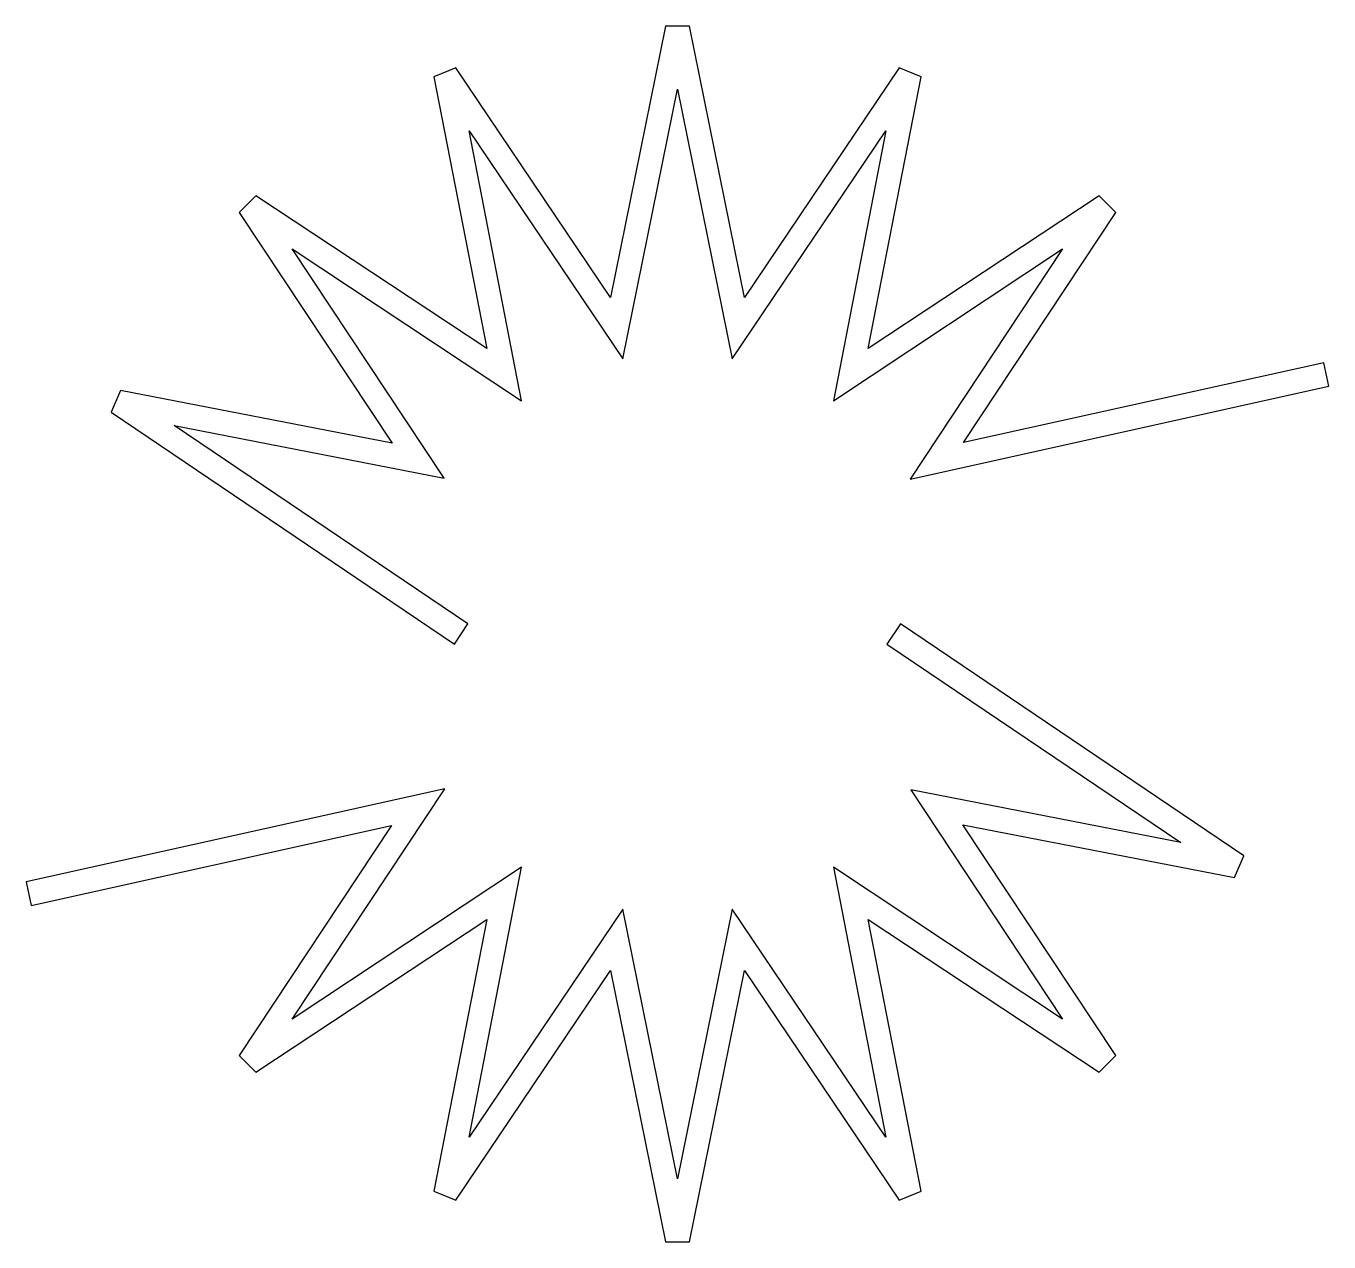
# Model space of a CAD drawing. Extents: x -1.88 to 1.88, y -1.76 to 1.76.
import ezdxf

# ---------------------------------------------------------------- set-up
doc = ezdxf.new("R2010")
doc.units = 0
doc.layers.add('Layer_1', color=7, linetype='CONTINUOUS')

msp = doc.modelspace()

# ---------------------------------------------------------------- linework, layer by layer
at = {"layer": 'Layer_1', "color": 7}
for points in [[(-0.03427, 1.756989), (-0.193517, 0.972939), (-0.640664, 1.636328), (-0.704051, 1.61009), (-0.551146, 0.824772), (-1.218116, 1.266628), (-1.266622, 1.21812), (-0.824713, 0.551096), (-1.610086, 0.704057), (-1.636378, 0.640667), (-0.644576, -0.029004), (-0.60544, 0.028985), (-1.454644, 0.602412), (-0.674178, 0.450444), (-1.11311, 1.113113), (-0.450438, 0.674181), (-0.602409, 1.454371), (-0.158183, 0.795229), (0.000014, 1.574205), (0.158157, 0.795229), (0.602384, 1.454317), (0.450469, 0.674181), (1.113084, 1.11306), (0.672442, 0.447907), (1.88258, 0.715854), (1.867422, 0.784149), (0.826508, 0.553687), (1.266596, 1.21812), (1.218091, 1.266628), (0.551121, 0.824772), (0.704026, 1.61009), (0.640692, 1.636328), (0.193492, 0.972885), (0.034301, 1.756989), (-0.03427, 1.756989), (-0.03427, 1.756989)], [(0.644607, 0.028985), (0.605415, -0.029004), (1.454782, -0.602488), (0.67415, -0.450463), (1.113084, -1.113078), (0.450469, -0.674147), (0.602384, -1.454282), (0.158157, -0.795248), (0.000014, -1.57417), (-0.158183, -0.795248), (-0.602409, -1.454336), (-0.450438, -0.674147), (-1.11311, -1.113078), (-0.672468, -0.447872), (-1.882552, -0.71582), (-1.867448, -0.784168), (-0.826476, -0.553705), (-1.266622, -1.218085), (-1.218116, -1.266593), (-0.551146, -0.824794), (-0.704051, -1.610111), (-0.640664, -1.636347), (-0.193517, -0.972904), (-0.03427, -1.756954), (0.034301, -1.756954), (0.193545, -0.972851), (0.640692, -1.636347), (0.704026, -1.610111), (0.551121, -0.824794), (1.218091, -1.266593), (1.266596, -1.218085), (0.824797, -0.551115), (1.610114, -0.704023), (1.636353, -0.640686), (0.644607, 0.028985), (0.644607, 0.028985)]]:
    msp.add_lwpolyline(points, close=True, dxfattribs=at)

doc.saveas('drawing.dxf')
